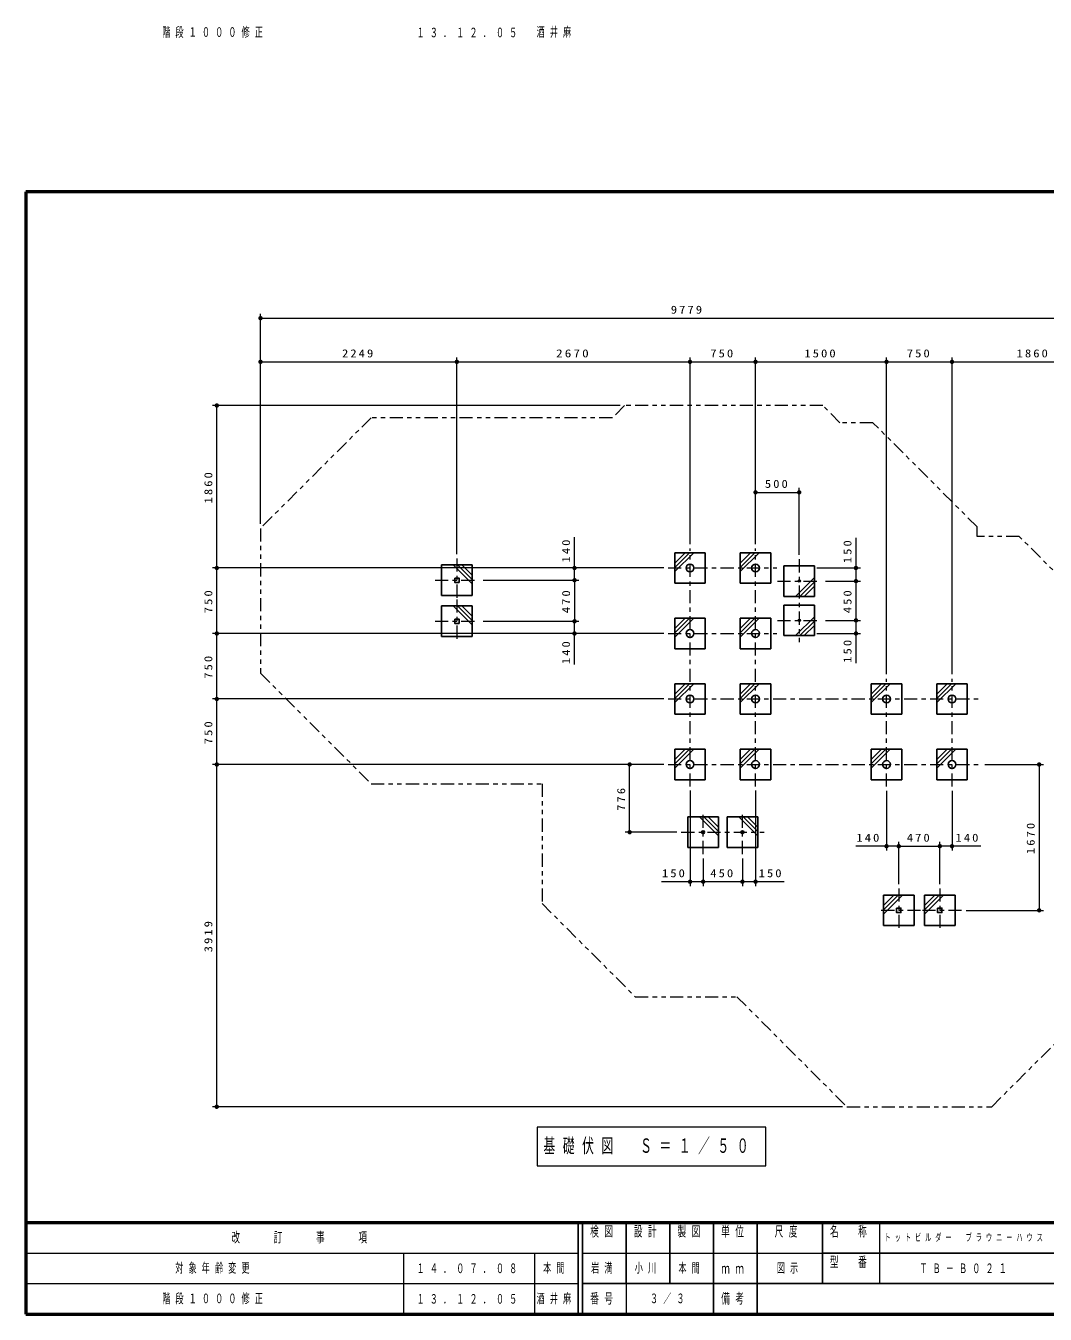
# Model space of a CAD drawing. Units: millimetres on the paper, scale 1:50. Extents: x -365 to 0, y -594 to 257.
# Drawn here: x -365 to -131.5, y -594 to -298.9 of the extents above; entities that cross this region are included whole.
import ezdxf

# ---------------------------------------------------------------- set-up
doc = ezdxf.new("R2010")
doc.units = ezdxf.units.MM
doc.linetypes.add('USER2', pattern=[6, 3, -1, 1, -1])
doc.linetypes.add('USER3', pattern=[8, 3, -1, 1, -1, 1, -1])
for name, color, linetype, lineweight in [('1_50', 7, 'Continuous', 25), ('NAKAMURA図枠', 7, 'Continuous', 13), ('図面情報', 7, 'Continuous', 13)]:
    doc.layers.add(name, color=color, linetype=linetype, lineweight=lineweight)
doc.styles.add('ＭＳ ゴシック', font='')
doc.styles.get('ＭＳ ゴシック').set_extended_font_data('MS Gothic')

# ---------------------------------------------------------------- blocks, each defined once
blk = doc.blocks.new('filled_dot')
at = {"color": 0, "linetype": 'Continuous', "lineweight": -2, "const_width": 1.25}
blk.add_lwpolyline([(-0.625, 0, 1), (0.625, 0, 1)], format="xyb", close=True, dxfattribs=at)

msp = doc.modelspace()

# ---------------------------------------------------------------- linework, layer by layer
at = {"layer": '1_50', "lineweight": 13}
for p, q in [((-311.252, -374.909), (-311.252, -364.909)), ((-311.252, -365.909), (-115.672, -365.909)), ((-311.252, -413.032), (-311.252, -374.909)), ((-311.252, -375.909), (-266.272, -375.909)), ((-266.272, -419.909), (-266.272, -374.909)), ((-266.272, -375.909), (-212.872, -375.909)), ((-212.872, -417.672), (-212.872, -374.909)), ((-212.872, -375.909), (-197.872, -375.909)), ((-197.872, -417.672), (-197.872, -374.909)), ((-197.872, -375.909), (-167.872, -375.909)), ((-167.872, -447.46), (-167.872, -374.909)), ((-167.872, -375.909), (-152.872, -375.909)), ((-152.872, -447.46), (-152.872, -374.909)), ((-152.872, -375.909), (-115.672, -375.909)), ((-228.856, -385.909), (-322.252, -385.909)), ((-321.252, -423.109), (-321.252, -385.909)), ((-197.872, -417.672), (-197.872, -404.792)), ((-197.872, -405.792), (-187.872, -405.792)), ((-187.872, -420.109), (-187.872, -404.792)), ((-239.325, -425.909), (-239.325, -416.032)), ((-174.872, -416.181), (-174.872, -426.109)), ((-216.372, -421.973), (-214.008, -419.609)), ((-216.372, -422.963), (-213.018, -419.609)), ((-216.372, -423.953), (-212.028, -419.609)), ((-201.372, -421.973), (-199.008, -419.609)), ((-201.372, -422.963), (-198.018, -419.609)), ((-201.372, -423.953), (-197.028, -419.609)), ((-218.872, -423.109), (-322.252, -423.109)), ((-321.252, -438.109), (-321.252, -423.109)), ((-262.772, -426.753), (-267.116, -422.409)), ((-262.772, -425.763), (-266.126, -422.409)), ((-262.772, -424.773), (-265.136, -422.409)), ((-218.872, -423.109), (-240.325, -423.109)), ((-183.872, -423.109), (-173.872, -423.109)), ((-260.272, -425.909), (-238.325, -425.909)), ((-260.272, -425.909), (-238.325, -425.909)), ((-239.325, -425.909), (-239.325, -435.309)), ((-184.372, -425.265), (-188.716, -429.609)), ((-184.372, -426.255), (-187.726, -429.609)), ((-184.372, -427.245), (-186.736, -429.609)), ((-181.872, -426.109), (-173.872, -426.109)), ((-174.872, -426.109), (-174.872, -435.109)), ((-262.772, -436.153), (-267.116, -431.809)), ((-262.772, -435.163), (-266.126, -431.809)), ((-262.772, -434.173), (-265.136, -431.809)), ((-260.272, -435.309), (-238.325, -435.309)), ((-260.272, -435.309), (-238.325, -435.309)), ((-239.325, -445.243), (-239.325, -435.309)), ((-216.372, -436.973), (-214.008, -434.609)), ((-216.372, -437.963), (-213.018, -434.609)), ((-216.372, -438.953), (-212.028, -434.609)), ((-201.372, -436.973), (-199.008, -434.609)), ((-201.372, -437.963), (-198.018, -434.609)), ((-201.372, -438.953), (-197.028, -434.609)), ((-184.372, -434.265), (-188.716, -438.609)), ((-184.372, -435.255), (-187.726, -438.609)), ((-184.372, -436.245), (-186.736, -438.609)), ((-181.872, -435.109), (-173.872, -435.109)), ((-174.872, -435.109), (-174.872, -444.922)), ((-218.872, -438.109), (-322.252, -438.109)), ((-321.252, -453.109), (-321.252, -438.109)), ((-218.872, -438.109), (-240.325, -438.109)), ((-183.872, -438.109), (-173.872, -438.109)), ((-216.372, -451.973), (-214.008, -449.609)), ((-216.372, -452.963), (-213.018, -449.609)), ((-216.372, -453.953), (-212.028, -449.609)), ((-201.372, -451.973), (-199.008, -449.609)), ((-201.372, -452.963), (-198.018, -449.609)), ((-201.372, -453.953), (-197.028, -449.609)), ((-171.372, -451.973), (-169.008, -449.609)), ((-171.372, -452.963), (-168.018, -449.609)), ((-171.372, -453.953), (-167.028, -449.609)), ((-156.372, -451.973), (-154.008, -449.609)), ((-156.372, -452.963), (-153.018, -449.609)), ((-156.372, -453.953), (-152.028, -449.609)), ((-218.872, -453.109), (-322.252, -453.109)), ((-321.252, -468.109), (-321.252, -453.109)), ((-216.372, -466.973), (-214.008, -464.609)), ((-216.372, -467.963), (-213.018, -464.609)), ((-216.372, -468.953), (-212.028, -464.609)), ((-201.372, -466.973), (-199.008, -464.609)), ((-201.372, -467.963), (-198.018, -464.609)), ((-201.372, -468.953), (-197.028, -464.609)), ((-171.372, -466.973), (-169.008, -464.609)), ((-171.372, -467.963), (-168.018, -464.609)), ((-171.372, -468.953), (-167.028, -464.609)), ((-156.372, -466.973), (-154.008, -464.609)), ((-156.372, -467.963), (-153.018, -464.609)), ((-156.372, -468.953), (-152.028, -464.609)), ((-218.872, -468.109), (-322.252, -468.109)), ((-218.872, -468.109), (-322.252, -468.109)), ((-321.252, -546.489), (-321.252, -468.109)), ((-226.706, -483.619), (-226.706, -468.109)), ((-145.392, -468.109), (-131.926, -468.109)), ((-132.926, -468.109), (-132.926, -501.509)), ((-212.872, -474.099), (-212.872, -495.955)), ((-197.872, -474.099), (-197.872, -495.955)), ((-167.872, -474.174), (-167.872, -487.821)), ((-152.872, -474.174), (-152.872, -487.821)), ((-210.716, -480.119), (-206.372, -484.463)), ((-209.726, -480.119), (-206.372, -483.473)), ((-208.736, -480.119), (-206.372, -482.483)), ((-201.716, -480.119), (-197.372, -484.463)), ((-200.726, -480.119), (-197.372, -483.473)), ((-199.736, -480.119), (-197.372, -482.483)), ((-215.872, -483.619), (-227.706, -483.619)), ((-165.072, -486.821), (-174.883, -486.821)), ((-165.072, -495.509), (-165.072, -485.821)), ((-165.072, -495.509), (-165.072, -485.821)), ((-165.072, -486.821), (-155.672, -486.821)), ((-155.672, -495.509), (-155.672, -485.821)), ((-146.254, -486.821), (-155.672, -486.821)), ((-209.872, -489.619), (-209.872, -495.955)), ((-200.872, -489.619), (-200.872, -495.955)), ((-209.872, -494.955), (-219.411, -494.955)), ((-200.872, -494.955), (-209.872, -494.955)), ((-191.334, -494.955), (-200.872, -494.955)), ((-168.572, -500.373), (-166.208, -498.009)), ((-168.572, -501.363), (-165.218, -498.009)), ((-168.572, -502.353), (-164.228, -498.009)), ((-159.172, -500.373), (-156.808, -498.009)), ((-159.172, -501.363), (-155.818, -498.009)), ((-159.172, -502.353), (-154.828, -498.009)), ((-149.672, -501.509), (-131.926, -501.509)), ((-177.949, -546.489), (-322.252, -546.489)), ((-247.846, -551.184), (-247.846, -559.984)), ((-195.546, -551.184), (-247.846, -551.184)), ((-195.546, -559.984), (-195.546, -551.184)), ((-247.846, -559.984), (-195.546, -559.984))]:
    msp.add_line(p, q, dxfattribs=at)
at = {"layer": '1_50', "linetype": 'USER2', "lineweight": 13}
for p, q in [((-212.872, -473.174), (-212.872, -418.672)), ((-197.872, -473.174), (-197.872, -418.672)), ((-266.272, -420.909), (-266.272, -430.909)), ((-187.872, -421.109), (-187.872, -440.109)), ((-217.872, -423.109), (-192.962, -423.109)), ((-271.272, -425.909), (-261.272, -425.909)), ((-192.872, -426.109), (-182.872, -426.109)), ((-266.272, -430.309), (-266.272, -440.309)), ((-271.272, -435.309), (-261.272, -435.309)), ((-192.872, -435.109), (-182.872, -435.109)), ((-217.872, -438.109), (-192.962, -438.109)), ((-167.872, -473.174), (-167.872, -448.46)), ((-152.872, -473.174), (-152.872, -448.46)), ((-217.872, -453.109), (-146.392, -453.109)), ((-217.872, -468.109), (-146.392, -468.109)), ((-209.872, -488.619), (-209.872, -478.619)), ((-200.872, -488.619), (-200.872, -478.619)), ((-214.872, -483.619), (-195.872, -483.619)), ((-165.072, -496.509), (-165.072, -506.509)), ((-155.672, -496.509), (-155.672, -506.509)), ((-160.072, -501.509), (-170.072, -501.509)), ((-150.672, -501.509), (-160.672, -501.509))]:
    msp.add_line(p, q, dxfattribs=at)
at = {"layer": '1_50'}
for p, q in [((-216.372, -419.609), (-216.372, -426.609)), ((-209.372, -419.609), (-216.372, -419.609)), ((-209.372, -426.609), (-209.372, -419.609)), ((-201.372, -419.609), (-201.372, -426.609)), ((-194.372, -419.609), (-201.372, -419.609)), ((-194.372, -426.609), (-194.372, -419.609)), ((-269.772, -429.409), (-269.772, -422.409)), ((-269.772, -422.409), (-262.772, -422.409)), ((-262.772, -422.409), (-262.772, -429.409)), ((-184.372, -422.609), (-191.372, -422.609)), ((-191.372, -422.609), (-191.372, -429.609)), ((-184.372, -429.609), (-184.372, -422.609)), ((-216.372, -426.609), (-209.372, -426.609)), ((-201.372, -426.609), (-194.372, -426.609)), ((-262.772, -429.409), (-269.772, -429.409)), ((-191.372, -429.609), (-184.372, -429.609)), ((-269.772, -438.809), (-269.772, -431.809)), ((-269.772, -431.809), (-262.772, -431.809)), ((-262.772, -431.809), (-262.772, -438.809)), ((-184.372, -431.609), (-191.372, -431.609)), ((-191.372, -431.609), (-191.372, -438.609)), ((-184.372, -438.609), (-184.372, -431.609)), ((-216.372, -434.609), (-216.372, -441.609)), ((-209.372, -434.609), (-216.372, -434.609)), ((-209.372, -441.609), (-209.372, -434.609)), ((-201.372, -434.609), (-201.372, -441.609)), ((-194.372, -434.609), (-201.372, -434.609)), ((-194.372, -441.609), (-194.372, -434.609)), ((-262.772, -438.809), (-269.772, -438.809)), ((-191.372, -438.609), (-184.372, -438.609)), ((-216.372, -441.609), (-209.372, -441.609)), ((-201.372, -441.609), (-194.372, -441.609)), ((-216.372, -449.609), (-216.372, -456.609)), ((-209.372, -449.609), (-216.372, -449.609)), ((-209.372, -456.609), (-209.372, -449.609)), ((-201.372, -449.609), (-201.372, -456.609)), ((-194.372, -449.609), (-201.372, -449.609)), ((-194.372, -456.609), (-194.372, -449.609)), ((-171.372, -449.609), (-171.372, -456.609)), ((-164.372, -449.609), (-171.372, -449.609)), ((-164.372, -456.609), (-164.372, -449.609)), ((-156.372, -449.609), (-156.372, -456.609)), ((-149.372, -449.609), (-156.372, -449.609)), ((-149.372, -456.609), (-149.372, -449.609)), ((-216.372, -456.609), (-209.372, -456.609)), ((-201.372, -456.609), (-194.372, -456.609)), ((-171.372, -456.609), (-164.372, -456.609)), ((-156.372, -456.609), (-149.372, -456.609)), ((-216.372, -464.609), (-216.372, -471.609)), ((-209.372, -464.609), (-216.372, -464.609)), ((-209.372, -471.609), (-209.372, -464.609)), ((-201.372, -464.609), (-201.372, -471.609)), ((-194.372, -464.609), (-201.372, -464.609)), ((-194.372, -471.609), (-194.372, -464.609)), ((-171.372, -464.609), (-171.372, -471.609)), ((-164.372, -464.609), (-171.372, -464.609)), ((-164.372, -471.609), (-164.372, -464.609)), ((-156.372, -464.609), (-156.372, -471.609)), ((-149.372, -464.609), (-156.372, -464.609)), ((-149.372, -471.609), (-149.372, -464.609)), ((-216.372, -471.609), (-209.372, -471.609)), ((-201.372, -471.609), (-194.372, -471.609)), ((-171.372, -471.609), (-164.372, -471.609)), ((-156.372, -471.609), (-149.372, -471.609)), ((-213.372, -480.119), (-213.372, -487.119)), ((-206.372, -480.119), (-213.372, -480.119)), ((-206.372, -487.119), (-206.372, -480.119)), ((-204.372, -480.119), (-204.372, -487.119)), ((-197.372, -480.119), (-204.372, -480.119)), ((-197.372, -487.119), (-197.372, -480.119)), ((-213.372, -487.119), (-206.372, -487.119)), ((-204.372, -487.119), (-197.372, -487.119)), ((-168.572, -498.009), (-168.572, -505.009)), ((-161.572, -498.009), (-168.572, -498.009)), ((-161.572, -505.009), (-161.572, -498.009)), ((-159.172, -498.009), (-159.172, -505.009)), ((-152.172, -498.009), (-159.172, -498.009)), ((-152.172, -505.009), (-152.172, -498.009)), ((-168.572, -505.009), (-161.572, -505.009)), ((-159.172, -505.009), (-152.172, -505.009))]:
    msp.add_line(p, q, dxfattribs=at)
at = {"layer": '1_50', "linetype": 'USER3', "lineweight": 13}
msp.add_lwpolyline([(-246.769, -472.509), (-246.769, -499.954), (-225.437, -521.286), (-202.153, -521.286), (-176.949, -546.489), (-143.795, -546.489), (-118.472, -521.167), (-118.472, -486.318), (-115.672, -483.518), (-115.672, -437.7), (-137.463, -415.909), (-147.1, -415.909), (-147.1, -413.721), (-170.984, -389.837), (-178.535, -389.837), (-182.463, -385.909), (-227.856, -385.909), (-230.656, -388.709), (-285.929, -388.709), (-311.252, -414.032), (-311.252, -447.187), (-285.929, -472.509)], close=True, dxfattribs=at)
at = {"layer": '1_50'}
for points in [[(-266.772, -425.409), (-266.772, -426.409), (-265.772, -426.409), (-265.772, -425.409)], [(-266.772, -434.809), (-266.772, -435.809), (-265.772, -435.809), (-265.772, -434.809)], [(-165.572, -501.009), (-165.572, -502.009), (-164.572, -502.009), (-164.572, -501.009)], [(-156.172, -501.009), (-156.172, -502.009), (-155.172, -502.009), (-155.172, -501.009)]]:
    msp.add_lwpolyline(points, close=True, dxfattribs=at)
for centre, radius in [((-212.872, -423.109), 0.891), ((-197.872, -423.109), 0.891), ((-212.872, -438.109), 0.891), ((-197.872, -438.109), 0.891), ((-212.872, -453.109), 0.891), ((-197.872, -453.109), 0.891), ((-167.872, -453.109), 0.891), ((-152.872, -453.109), 0.891), ((-212.872, -468.109), 0.891), ((-197.872, -468.109), 0.891), ((-167.872, -468.109), 0.891), ((-152.872, -468.109), 0.891), ((-209.872, -483.619), 0.34), ((-200.872, -483.619), 0.34)]:
    msp.add_circle(centre, radius, dxfattribs=at)
at = {"layer": '1_50', "lineweight": 13}
for centre in [(-187.872, -426.109), (-187.872, -435.109)]:
    msp.add_circle(centre, 0.272, dxfattribs=at)
at = {"layer": 'NAKAMURA図枠', "lineweight": 50}
for p, q in [((-365, -337), (-365, -594)), ((0, -337), (-365, -337)), ((-365, -573), (0, -573)), ((-365, -594), (0, -594))]:
    msp.add_line(p, q, dxfattribs=at)
at = {"layer": 'NAKAMURA図枠', "color": 211, "lineweight": 25}
for p, q in [((-238.5, -573), (-238.5, -594)), ((-237.5, -573), (-237.5, -594)), ((-227.5, -573), (-227.5, -587)), ((-217.5, -573), (-217.5, -587)), ((-207.5, -573), (-207.5, -594)), ((-197.5, -573), (-197.5, -587)), ((-182.5, -573), (-182.5, -587)), ((-182.5, -580), (-70, -580)), ((-237.5, -587), (0, -587))]:
    msp.add_line(p, q, dxfattribs=at)
at = {"layer": 'NAKAMURA図枠'}
for p, q in [((-169.5, -573), (-169.5, -587)), ((-365, -580), (-238.5, -580)), ((-278.5, -580), (-278.5, -594)), ((-248.5, -580), (-248.5, -594)), ((-237.5, -580), (-182.5, -580)), ((-365, -587), (-238.5, -587)), ((-227.5, -587), (-227.5, -594))]:
    msp.add_line(p, q, dxfattribs=at)
at = {"layer": 'NAKAMURA図枠', "lineweight": 25}
msp.add_line((-197.5, -587), (-197.5, -594), dxfattribs=at)

# ---------------------------------------------------------------- block references
at = {"layer": '1_50', "lineweight": 13, "xscale": 0.4, "yscale": 0.4}
for p in [(-311.252, -365.909), (-311.252, -375.909), (-266.272, -375.909), (-212.872, -375.909), (-197.872, -375.909), (-167.872, -375.909), (-152.872, -375.909), (-197.872, -405.792), (-167.872, -486.821), (-165.072, -486.821), (-155.672, -486.821), (-212.872, -494.955), (-209.872, -494.955), (-200.872, -494.955)]:
    msp.add_blockref('filled_dot', p, dxfattribs=at)
for p, rotation in [((-266.272, -375.909), 180), ((-212.872, -375.909), 180), ((-197.872, -375.909), 180), ((-167.872, -375.909), 180), ((-152.872, -375.909), 180), ((-321.252, -385.909), 270), ((-187.872, -405.792), 180), ((-321.252, -423.109), 90), ((-321.252, -423.109), 270), ((-239.325, -423.109), 270), ((-174.872, -423.109), 270), ((-239.325, -425.909), 90), ((-239.325, -425.909), 270), ((-174.872, -426.109), 270), ((-174.872, -426.109), 90), ((-239.325, -435.309), 90), ((-239.325, -435.309), 270), ((-174.872, -435.109), 270), ((-174.872, -435.109), 90), ((-321.252, -438.109), 90), ((-321.252, -438.109), 270), ((-239.325, -438.109), 90), ((-174.872, -438.109), 90), ((-321.252, -453.109), 90), ((-321.252, -453.109), 270), ((-321.252, -468.109), 90), ((-321.252, -468.109), 270), ((-226.706, -468.109), 270), ((-132.926, -468.109), 270), ((-226.706, -483.619), 90), ((-165.072, -486.821), 180), ((-155.672, -486.821), 180), ((-152.872, -486.821), 180), ((-209.872, -494.955), 180), ((-200.872, -494.955), 180), ((-197.872, -494.955), 180), ((-132.926, -501.509), 90), ((-321.252, -546.489), 90)]:
    msp.add_blockref('filled_dot', p, dxfattribs=dict(at, rotation=rotation))

# ---------------------------------------------------------------- texts
at = {"layer": '1_50', "style": 'ＭＳ ゴシック'}
for s, insert, char_height, attachment_point in [('\\T1.33;\\W1.15;9779', (-213.462, -364.909), 1.833, 8), ('\\T1.33;\\W1.15;2249', (-288.762, -374.909), 1.833, 8), ('\\T1.33;\\W1.2;2670', (-239.572, -374.909), 1.833, 8), ('\\T1.33;\\W1.15;750', (-205.372, -374.909), 1.833, 8), ('\\T1.33;\\W1.15;1500', (-182.872, -374.909), 1.833, 8), ('\\T1.33;\\W1.15;750', (-160.372, -374.909), 1.833, 8), ('\\T1.33;\\W1.15;1860', (-134.272, -374.909), 1.833, 8), ('\\T1.33;\\W1.15;500', (-192.872, -404.792), 1.833, 8), ('\\T1.33;\\W1.15;140', (-171.914, -485.821), 1.833, 8), ('\\T1.33;\\W1.15;470', (-160.372, -485.821), 1.833, 8), ('\\T1.33;\\W1.15;140', (-149.223, -485.821), 1.833, 8), ('\\T1.33;\\W1.15;150', (-216.442, -493.955), 1.833, 8), ('\\T1.33;\\W1.15;450', (-205.372, -493.955), 1.833, 8), ('\\T1.33;\\W1.15;150', (-194.303, -493.955), 1.833, 8), ('\\T1.64;\\W0.6;基礎伏図\u3000Ｓ＝１／５０', (-246.446, -555.584), 3.299, 4)]:
    msp.add_mtext(s, dxfattribs=dict(at, insert=insert, char_height=char_height, attachment_point=attachment_point))
at = {"layer": '1_50', "char_height": 1.833, "attachment_point": 8, "rotation": 90, "style": 'ＭＳ ゴシック'}
for s, insert in [('\\T1.33;\\W1.15;1860', (-322.252, -404.509)), ('\\T1.33;\\W1.15;140', (-240.325, -419)), ('\\T1.33;\\W1.15;150', (-175.872, -419.15)), ('\\T1.33;\\W1.15;750', (-322.252, -430.609)), ('\\T1.33;\\W1.15;470', (-240.325, -430.609)), ('\\T1.33;\\W1.15;450', (-175.872, -430.609)), ('\\T1.33;\\W1.15;140', (-240.325, -442.274)), ('\\T1.33;\\W1.15;150', (-175.872, -441.954)), ('\\T1.33;\\W1.15;750', (-322.252, -445.609)), ('\\T1.33;\\W1.15;750', (-322.252, -460.609)), ('\\T1.33;\\W1.15;776', (-227.706, -475.864)), ('\\T1.33;\\W1.15;1670', (-133.926, -484.809)), ('\\T1.33;\\W1.15;3919', (-322.252, -507.299))]:
    msp.add_mtext(s, dxfattribs=dict(at, insert=insert))
at = {"layer": 'NAKAMURA図枠', "color": 4, "char_height": 2.346, "style": 'ＭＳ ゴシック'}
for s, insert, attachment_point in [('\\T1.64;\\W0.6;改\u3000\u3000訂\u3000\u3000事\u3000\u3000項', (-301.75, -576.5), 5), ('\\T1.64;\\W0.6;検図', (-232.5, -573.833), 2), ('\\T1.64;\\W0.6;設計', (-222.5, -573.833), 2), ('\\T1.64;\\W0.6;製図', (-212.5, -573.833), 2), ('\\T1.64;\\W0.6;単位', (-202.5, -573.833), 2), ('\\T1.64;\\W0.6;尺度', (-190.25, -573.833), 2), ('\\T1.64;\\W0.6;名\u3000称', (-176, -573.833), 2), ('\\T1.64;\\W0.6;型\u3000番', (-176, -580.833), 2), ('\\T1.64;\\W0.6;ｍｍ', (-202.5, -583.5), 5), ('\\T1.64;\\W0.6;番号', (-232.5, -590.5), 5), ('\\T1.64;\\W0.6;備考', (-202.5, -590.5), 5)]:
    msp.add_mtext(s, dxfattribs=dict(at, insert=insert, attachment_point=attachment_point))
at = {"layer": '図面情報', "style": 'ＭＳ ゴシック'}
for s, insert, char_height, attachment_point in [('\\T1.64;\\W0.6;階段１０００修正', (-333.75, -300.5), 2.199, 4), ('\\T1.64;\\W0.6;１３．１２．０５', (-275.5, -300.5), 2.199, 4), ('\\T1.64;\\W0.6;酒井麻', (-248, -300.5), 2.199, 4), ('\\T1.64;\\W0.6;トットビルダー\u3000ブラウニーハウス', (-149.75, -576.5), 1.686, 5), ('\\T1.64;\\W0.6;対象年齢変更', (-330.75, -583.5), 2.199, 4), ('\\T1.64;\\W0.6;１４．０７．０８', (-275.5, -583.5), 2.199, 4), ('\\T1.64;\\W0.6;本間', (-246.5, -583.5), 2.199, 4), ('\\T1.64;\\W0.6;岩満', (-232.5, -583.5), 2.199, 5), ('\\T1.64;\\W0.6;小川', (-222.5, -583.5), 2.199, 5), ('\\T1.64;\\W0.6;本間', (-212.5, -583.5), 2.199, 5), ('\\T1.64;\\W0.6;図示', (-193, -583.5), 2.199, 4), ('\\T1.64;\\W0.6;ＴＢ－Ｂ０２１', (-149.75, -583.5), 2.199, 5), ('\\T1.64;\\W0.6;階段１０００修正', (-333.75, -590.5), 2.199, 4), ('\\T1.64;\\W0.6;１３．１２．０５', (-275.5, -590.5), 2.199, 4), ('\\T1.64;\\W0.6;酒井麻', (-248, -590.5), 2.199, 4), ('\\T1.64;\\W0.6;３／３', (-217.5, -590.5), 2.199, 5)]:
    msp.add_mtext(s, dxfattribs=dict(at, insert=insert, char_height=char_height, attachment_point=attachment_point))

doc.saveas('drawing.dxf')
